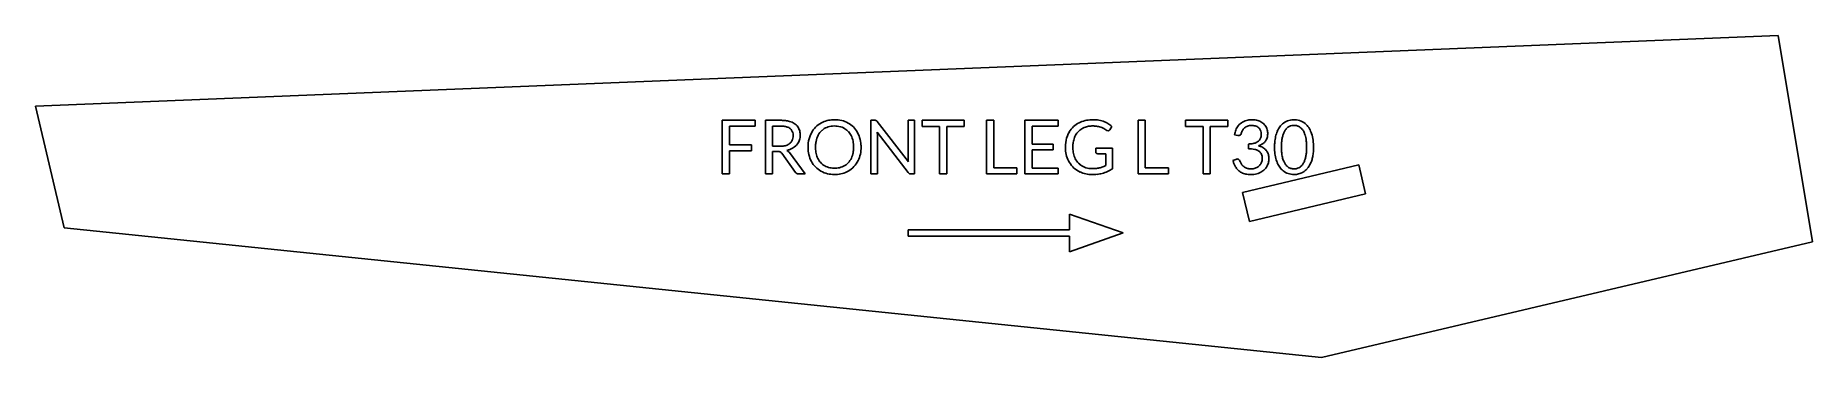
# Model space of a CAD drawing. Header units: millimetres. Extents: x 0 to 595, y 0 to 108.
import ezdxf

# ---------------------------------------------------------------- set-up
doc = ezdxf.new("R2010")
doc.units = ezdxf.units.MM
for name, color, linetype in [('LABEL', 7, 'Continuous'), ('OUTLINE', 7, 'Continuous'), ('POCKET_D20', 7, 'Continuous')]:
    doc.layers.add(name, color=color, linetype=linetype)

msp = doc.modelspace()

# ---------------------------------------------------------------- linework, layer by layer
at = {"layer": 'LABEL'}
for p, q in [((230.05, 61.58), (230.05, 79.58)), ((230.05, 79.58), (241.15, 79.58)), ((241.15, 77.6), (232.5, 77.6)), ((232.5, 77.6), (232.5, 71.3)), ((241.15, 79.58), (241.15, 77.6)), ((244.53, 61.58), (244.53, 79.58)), ((244.53, 79.58), (249.62, 79.58)), ((249.62, 77.66), (246.95, 77.66)), ((246.95, 77.66), (246.95, 70.86)), ((279.93, 61.58), (279.93, 79.58)), ((279.93, 79.58), (281.19, 79.58)), ((282.03, 79.17), (292.46, 65.6)), ((292.4, 66.83), (292.4, 79.58)), ((292.4, 79.58), (294.53, 79.58)), ((294.53, 79.58), (294.53, 61.58)), ((297.1, 77.53), (297.1, 79.58)), ((297.1, 79.58), (311.19, 79.58)), ((302.94, 77.53), (297.1, 77.53)), ((302.94, 61.58), (302.94, 77.53)), ((311.19, 77.53), (305.38, 77.53)), ((305.38, 77.53), (305.38, 61.58)), ((311.19, 79.58), (311.19, 77.53)), ((318.61, 61.58), (318.61, 79.58)), ((318.61, 79.58), (321.04, 79.58)), ((321.04, 79.58), (321.04, 63.63)), ((331.52, 61.58), (331.52, 79.58)), ((331.52, 79.58), (342.62, 79.58)), ((342.62, 77.6), (333.97, 77.6)), ((333.97, 77.6), (333.97, 71.62)), ((342.62, 79.58), (342.62, 77.6)), ((360.66, 77.51), (359.97, 76.4)), ((369.42, 61.58), (369.42, 79.58)), ((369.42, 79.58), (371.85, 79.58)), ((371.85, 79.58), (371.85, 63.63)), ((385.35, 77.53), (385.35, 79.58)), ((385.35, 79.58), (399.45, 79.58)), ((391.19, 77.53), (385.35, 77.53)), ((391.19, 61.58), (391.19, 77.53)), ((399.45, 77.53), (393.63, 77.53)), ((393.63, 77.53), (393.63, 61.58)), ((399.45, 79.58), (399.45, 77.53)), ((292.43, 62.02), (282.02, 75.57)), ((282.07, 74.41), (282.07, 61.58)), ((333.97, 71.62), (340.97, 71.62)), ((340.97, 71.62), (340.97, 69.71)), ((402.9, 74.51), (401.73, 74.71)), ((406.42, 70), (406.42, 71.62)), ((232.5, 71.3), (239.89, 71.3)), ((239.89, 69.32), (232.5, 69.32)), ((232.5, 69.32), (232.5, 61.58)), ((239.89, 71.3), (239.89, 69.32)), ((246.95, 70.86), (249.5, 70.86)), ((246.95, 69.09), (246.95, 61.58)), ((248.8, 69.09), (246.95, 69.09)), ((254.69, 62.09), (250.02, 68.53)), ((252.58, 68.73), (257.83, 61.58)), ((340.97, 69.71), (333.97, 69.71)), ((333.97, 69.71), (333.97, 63.56)), ((355.29, 68.85), (355.29, 70.23)), ((355.29, 70.23), (360.82, 70.23)), ((358.61, 68.38), (355.82, 68.38)), ((358.61, 64.4), (358.61, 68.38)), ((360.82, 70.23), (360.82, 63.32)), ((401.18, 66.08), (402.13, 66.48)), ((403.4, 66.15), (403.5, 65.92)), ((232.5, 61.58), (230.05, 61.58)), ((246.95, 61.58), (244.53, 61.58)), ((257.83, 61.58), (255.67, 61.58)), ((282.07, 61.58), (279.93, 61.58)), ((294.53, 61.58), (293.3, 61.58)), ((305.38, 61.58), (302.94, 61.58)), ((328.83, 61.58), (318.61, 61.58)), ((321.04, 63.63), (328.83, 63.63)), ((328.83, 63.63), (328.83, 61.58)), ((342.62, 61.58), (331.52, 61.58)), ((333.97, 63.56), (342.62, 63.56)), ((342.62, 63.56), (342.62, 61.58)), ((379.64, 61.58), (369.42, 61.58)), ((371.85, 63.63), (379.64, 63.63)), ((379.64, 63.63), (379.64, 61.58)), ((393.63, 61.58), (391.19, 61.58)), ((364.43, 41.77), (346.42, 48.07)), ((346.42, 48.07), (346.42, 42.85)), ((346.42, 42.85), (292.41, 42.85)), ((292.41, 42.85), (292.41, 40.69)), ((346.42, 35.47), (364.43, 41.77)), ((292.41, 40.69), (346.42, 40.69)), ((346.42, 40.69), (346.42, 35.47))]:
    msp.add_line(p, q, dxfattribs=at)
for centre, radius, start, end in [((249.62, 64.18), 15.4, 85.06267, 90), ((249.62, 67.68), 9.98, 85.87971, 90), ((249.84, 70.85), 6.81, 79.84345, 85.87971), ((250.14, 70.22), 9.34, 76.92717, 85.06267), ((250.13, 72.45), 5.17, 67.51156, 79.84345), ((250.63, 72.32), 7.18, 63.34015, 76.92717), ((251.92, 74.9), 4.3, 40.85077, 63.34015), ((252.19, 75.14), 3.93, 18.53889, 40.85077), ((267.11, 71.67), 8.02, 118.24767, 135.69862), ((267.32, 71.28), 8.46, 104.42304, 118.24767), ((267.61, 70.93), 6.74, 95.07673, 111.43971), ((267.66, 69.96), 9.82, 92.50162, 104.42304), ((267.72, 69.75), 7.92, 79.3085, 95.07673), ((267.7, 69), 10.79, 80.15807, 92.50162), ((268.09, 71.72), 5.92, 58.30405, 79.3085), ((268.07, 71.15), 8.6, 64.71258, 80.15807), ((268.25, 71.52), 8.19, 49.11673, 64.71258), ((268.33, 71.61), 8.07, 33.28108, 49.11673), ((281.19, 77.18), 2.4, 85.23379, 90), ((281.31, 78.65), 0.927, 72.92898, 85.23379), ((281.42, 79), 0.557, 50.56798, 72.92898), ((280.81, 78.26), 1.52, 42.29512, 50.56798), ((280.38, 77.87), 2.11, 40.24031, 42.29512), ((279.89, 77.46), 2.74, 38.65981, 40.24031), ((353.18, 71.65), 7.92, 132.79758, 149.08753), ((353.34, 71.48), 8.16, 116.97446, 132.79758), ((353.7, 70.78), 8.94, 103.30409, 116.97446), ((354.2, 68.64), 11.14, 92.31416, 103.30409), ((353.92, 71), 6.66, 96.0875, 108.91285), ((354.28, 67.6), 10.08, 87.59481, 96.0875), ((354.28, 66.68), 13.1, 83.40763, 92.31416), ((354.35, 69.18), 8.49, 77.53121, 87.59481), ((354.72, 70.46), 9.29, 70.8776, 83.40763), ((354.67, 70.63), 7.01, 65.34646, 77.53121), ((355.12, 71.62), 8.07, 58.82585, 70.8776), ((354.81, 71.1), 8.68, 47.60256, 58.82585), ((407.2, 74.37), 5.41, 141.25743, 158.8894), ((406.89, 74.62), 5.01, 119.3688, 141.25743), ((407.39, 73.73), 6.04, 101.12986, 119.3688), ((407.29, 74.49), 3.34, 104.99986, 126.19475), ((407.6, 72.68), 7.11, 91.06763, 101.12986), ((407.51, 73.69), 4.17, 87.97626, 104.99986), ((407.6, 72.54), 7.25, 81.20259, 91.06763), ((407.51, 73.78), 4.08, 68.80655, 87.97626), ((407.78, 73.66), 6.11, 66.21606, 81.20259), ((408.07, 75.22), 2.54, 38.42858, 68.80655), ((408.42, 75.11), 4.53, 46.0783, 66.21606), ((408.67, 75.37), 4.17, 25.16247, 46.0783), ((421.65, 74.04), 5.79, 127.52416, 144.61162), ((421.38, 74.39), 5.36, 105.43169, 127.52416), ((421.38, 74.82), 2.99, 115.80872, 135.90851), ((421.68, 73.32), 6.47, 87.06603, 105.43169), ((421.71, 74.14), 3.75, 101.59707, 115.80872), ((421.68, 74.3), 3.59, 86.77163, 101.59707), ((421.67, 74.24), 3.65, 68.50213, 86.77163), ((421.7, 73.68), 6.1, 67.60706, 87.06603), ((421.83, 74.65), 3.21, 47.7927, 68.50213), ((421.96, 74.32), 5.42, 45.74436, 67.60706), ((421.35, 73.69), 6.28, 29.19479, 45.74436), ((251.01, 74.59), 2.86, 45.41465, 67.51156), ((250.55, 74.37), 3.33, 298.23745, 318.23248), ((251.28, 74.85), 2.49, 24.27749, 45.41465), ((250.77, 74.17), 3.03, 318.23248, 340.16787), ((250.63, 74.56), 3.2, 7.76517, 24.27749), ((250.27, 74.35), 3.56, 340.16787, 355.27626), ((249.52, 74.41), 4.32, 355.27626, 7.76517), ((251.47, 74.41), 4.72, 307.59832, 329.60847), ((251.49, 74.4), 4.7, 329.60847, 347.69208), ((250.7, 74.64), 5.51, 2.4983, 18.53889), ((250.46, 74.63), 5.76, 347.69208, 2.4983), ((270.7, 70.55), 11.85, 169.84531, 183.50703), ((268.17, 71), 9.28, 152.45316, 169.84531), ((267.35, 71.43), 8.35, 135.69862, 152.45316), ((270.81, 70.7), 9.47, 168.94152, 177.28648), ((269.07, 71.04), 7.7, 152.97274, 168.94152), ((267.21, 71.99), 5.61, 131.15136, 152.97274), ((267.19, 72.01), 5.58, 111.43971, 131.15136), ((268.35, 72.15), 5.41, 41.85118, 58.30405), ((267.92, 71.77), 5.99, 26.98023, 41.85118), ((266.85, 71.22), 7.19, 10.92443, 26.98023), ((263.5, 70.57), 10.61, 0, 10.92443), ((267.7, 71.2), 8.82, 17.02435, 33.28108), ((265.97, 70.67), 10.63, 3.50703, 17.02435), ((264.76, 74.19), 17.32, 2.63853, 4.57392), ((269.37, 74.41), 12.7, 360, 2.63853), ((357, 70.57), 11.93, 168.82768, 183.58912), ((354.01, 71.16), 8.88, 149.08753, 168.82768), ((357.1, 70.64), 9.54, 171.03365, 178.21106), ((355.63, 70.87), 8.06, 158.83963, 171.03365), ((353.92, 71.53), 6.23, 143.10191, 158.83963), ((353.48, 71.87), 5.67, 125.31615, 143.10191), ((353.76, 71.47), 6.15, 108.91285, 125.31615), ((355.23, 71.85), 5.66, 57.27127, 65.34646), ((365.4, 87.67), 13.15, 237.27127, 240.75117), ((359.59, 77.26), 1.22, 239.93142, 252.92077), ((359.42, 76.7), 0.637, 252.92077, 277.46708), ((359.43, 76.62), 0.557, 277.46708, 307.8918), ((359.24, 76.86), 0.863, 307.8918, 327.80427), ((409.04, 73.66), 7.38, 158.8894, 171.8699), ((403.23, 76.84), 2.36, 261.8699, 269.77222), ((403.23, 75.28), 0.802, 269.77222, 292.75098), ((403.28, 75.16), 0.663, 292.75098, 327.39161), ((402.69, 75.54), 1.37, 327.39161, 344.57784), ((407.92, 74.15), 4.05, 147.9699, 165.37913), ((407.22, 74.59), 3.22, 126.19475, 147.9699), ((406.31, 81.11), 9.49, 270.6296, 278.42838), ((406.99, 76.55), 4.88, 278.42838, 293.53148), ((407.57, 75.22), 3.43, 293.53148, 310.17244), ((408.27, 74.39), 2.34, 310.17244, 334.34588), ((407.98, 75.15), 2.65, 17.44812, 38.42858), ((408.36, 76), 5.14, 292.39653, 299.33622), ((407.85, 74.59), 2.81, 334.34588, 351.18418), ((406.98, 74.84), 3.69, 2.32636, 17.44812), ((406.41, 74.81), 4.27, 351.18418, 2.32636), ((408.89, 75.07), 4.07, 299.33622, 314.43695), ((409.29, 74.66), 3.49, 314.43695, 331.99082), ((408.82, 74.91), 4.03, 331.99082, 351.48001), ((408.4, 75.25), 4.46, 5.5853, 25.16247), ((407.27, 75.14), 5.59, 351.48001, 5.5853), ((433.67, 70.62), 18.52, 174.93532, 179.30754), ((429.33, 71.01), 14.16, 167.3533, 174.93532), ((425.52, 71.86), 10.26, 156.90577, 167.3533), ((423.51, 72.72), 8.08, 144.61162, 156.90577), ((440.22, 70.53), 22.76, 177.39098, 181.02439), ((434.96, 70.77), 17.5, 173.30002, 177.39098), ((427.51, 71.64), 10, 166.14526, 173.30002), ((428.02, 71.52), 10.52, 160.18174, 166.14526), ((423.51, 73.14), 5.73, 149.25186, 160.18174), ((422.48, 73.75), 4.53, 135.90851, 149.25186), ((421.35, 74.12), 3.92, 32.52995, 47.7927), ((419.66, 73.04), 5.93, 22.40421, 32.52995), ((417.57, 72.18), 8.19, 15.10503, 22.40421), ((415.37, 71.58), 10.47, 9.39708, 15.10503), ((412.67, 71.14), 13.21, 3.47828, 9.39708), ((403.4, 70.57), 22.49, 360, 3.47828), ((418.32, 72), 9.76, 18.5, 29.19479), ((416.82, 71.5), 11.34, 6.92923, 18.5), ((409.24, 70.57), 18.98, 0, 6.92923), ((248.8, 65.62), 3.48, 85.59704, 90), ((248.94, 67.39), 1.69, 76.57816, 85.59704), ((249.1, 68.1), 0.97, 50.76986, 76.57816), ((249.5, 78.35), 7.49, 270, 280.3995), ((248.68, 67.58), 1.64, 35.31121, 50.76986), ((250.07, 75.26), 4.34, 280.3995, 298.23745), ((249.95, 77.47), 8.19, 282.89374, 286.50406), ((250.65, 67.56), 2.23, 45.40495, 59.74356), ((250.05, 66.96), 3.08, 34.99202, 45.40495), ((250.26, 76.44), 7.11, 286.50406, 290.66168), ((250.59, 75.56), 6.16, 290.66168, 307.59832), ((269.51, 70.48), 10.66, 183.50703, 196.40701), ((267.79, 69.97), 8.87, 196.40701, 211.88286), ((272.92, 70.6), 11.59, 177.28648, 184.11409), ((270.63, 70.43), 9.29, 184.11409, 195.05833), ((268.18, 69.77), 6.75, 195.05833, 210.07496), ((267.29, 69.26), 5.72, 210.07496, 227.14071), ((268.27, 69.13), 5.56, 311.24144, 331.31208), ((266.62, 70.03), 7.44, 331.31208, 346.37301), ((265.57, 70.29), 8.52, 346.37301, 354.14908), ((262.77, 70.57), 11.33, 354.14908, 0), ((268.08, 69.74), 8.39, 317.14384, 333.82549), ((267.31, 70.12), 9.25, 333.82549, 348.30397), ((265.14, 70.57), 11.47, 348.30397, 360), ((264.74, 70.6), 11.86, 1.70183, 3.50703), ((264.02, 70.57), 12.58, 0, 1.70183), ((306.25, 66.83), 13.85, 180, 182.55108), ((301.17, 66.6), 8.77, 182.55108, 186.58194), ((355.53, 70.48), 10.46, 183.58912, 196.22379), ((354.13, 70.07), 9, 196.22379, 210.879), ((358.84, 70.59), 11.29, 178.21106, 184.27946), ((356.62, 70.42), 9.06, 184.27946, 195.79922), ((354.48, 69.82), 6.84, 195.79922, 211.01041), ((353.73, 69.36), 5.96, 211.01041, 229.46557), ((355.81, 68.85), 0.517, 180, 190.53407), ((355.73, 68.84), 0.434, 190.53407, 203.07041), ((355.74, 68.84), 0.447, 203.07041, 241.56792), ((355.82, 68.99), 0.616, 241.56792, 270), ((412.76, 69.69), 12.13, 197.35402, 202.12502), ((402.71, 65.12), 1.47, 97.94022, 113.19859), ((402.66, 65.55), 1.05, 76.53479, 97.94022), ((402.71, 65.78), 0.802, 56.58426, 76.53479), ((402.79, 65.91), 0.655, 32.29289, 56.58426), ((402.69, 65.84), 0.774, 27.86275, 32.29289), ((402.6, 65.79), 0.879, 23.96249, 27.86275), ((416.42, 72.16), 14.34, 205.76933, 207.62132), ((425.13, 76.72), 24.17, 207.62132, 208.72033), ((406.42, 55.67), 14.33, 85.82577, 90), ((406.96, 63.11), 6.86, 77.125, 85.82577), ((407.36, 64.87), 5.06, 63.96143, 77.125), ((408.47, 67.14), 2.53, 37.97433, 63.96143), ((407.97, 76.95), 6.17, 286.60698, 292.39653), ((408.03, 64.57), 6.69, 61.77162, 75.19602), ((408.77, 67.38), 2.15, 21.11925, 37.97433), ((407.74, 66.71), 3.29, 333.24938, 354.25939), ((407.55, 66.9), 3.47, 10.60294, 21.11925), ((406.27, 66.66), 4.77, 3.6093, 10.60294), ((407.47, 66.74), 3.56, 354.25939, 3.6093), ((409.34, 67.02), 3.91, 39.0194, 61.77162), ((409.5, 67.15), 3.7, 19.46531, 39.0194), ((408.41, 66.55), 4.84, 331.71048, 349.33613), ((408.56, 66.81), 4.71, 4.01667, 19.46531), ((407.44, 66.74), 5.82, 349.33613, 4.01667), ((435.62, 70.6), 20.48, 179.30754, 183.26351), ((430.54, 70.31), 15.39, 183.26351, 191.23671), ((425.51, 69.31), 10.25, 191.23671, 203.18053), ((435.1, 70.44), 17.64, 181.02439, 185.71059), ((429.88, 69.91), 12.39, 185.71059, 192.43663), ((426, 69.06), 8.42, 192.43663, 202.32377), ((423.79, 68.15), 6.03, 202.32377, 212.25322), ((419.9, 68.01), 5.67, 328.97886, 339.9944), ((415.57, 69.59), 10.28, 339.9944, 346.08527), ((415.94, 69.5), 9.9, 346.08527, 353.29575), ((408.44, 70.38), 17.45, 353.29575, 357.38882), ((405.86, 70.5), 20.03, 357.38882, 358.80298), ((402.22, 70.57), 23.67, 358.80298, 0), ((418.49, 69.09), 9.58, 334.09349, 341.93068), ((416.83, 69.63), 11.33, 341.93068, 348.56168), ((414.87, 70.03), 13.32, 348.56168, 355.44962), ((408.04, 70.57), 20.18, 355.44962, 0), ((255.73, 62.73), 1.22, 211.37301, 218.17434), ((255.59, 62.62), 1.04, 218.17434, 226.1412), ((255.54, 62.56), 0.963, 226.1412, 252.00499), ((255.67, 62.97), 1.4, 252.00499, 270), ((267.1, 69.54), 8.05, 211.88286, 228.4624), ((267.17, 69.62), 8.16, 228.4624, 244.82226), ((267.17, 69.13), 5.55, 227.14071, 244.73036), ((267.35, 70), 8.58, 244.82226, 260.26969), ((267.45, 69.71), 6.19, 244.73036, 261.9063), ((267.74, 72.27), 10.88, 260.26969, 272.47749), ((267.72, 71.66), 8.16, 261.9063, 274.97813), ((267.78, 71.32), 9.93, 272.47749, 284.90724), ((267.84, 70.35), 6.85, 274.97813, 291.08212), ((268.34, 69.05), 5.45, 291.08212, 311.24144), ((268.16, 69.91), 8.47, 284.90724, 299.45999), ((268.44, 69.42), 7.9, 299.45999, 317.14384), ((293.88, 63.16), 1.85, 218.29016, 224.53783), ((293.35, 62.64), 1.1, 224.53783, 235.03925), ((293.18, 62.4), 0.807, 235.03925, 256.68168), ((293.3, 62.9), 1.32, 256.68168, 270), ((353.4, 69.64), 8.16, 210.879, 228.04102), ((353.51, 69.76), 8.32, 228.04102, 244.86762), ((353.73, 69.37), 5.97, 229.46557, 247.89055), ((353.63, 70.02), 8.6, 244.86762, 258.56381), ((353.93, 69.87), 6.5, 247.89055, 265.75498), ((353.97, 71.7), 10.32, 258.56381, 270), ((354.26, 74.25), 10.9, 265.75498, 276.46982), ((353.97, 80.03), 18.65, 270, 275.32711), ((354.52, 71.97), 8.6, 276.46982, 284.79488), ((354.63, 73.03), 11.63, 275.32711, 283.86485), ((354.65, 71.48), 8.1, 284.79488, 293.62938), ((355.05, 71.33), 9.87, 283.86485, 294.83469), ((353.62, 73.83), 10.66, 293.62938, 295.76559), ((353.29, 74.52), 11.43, 295.76559, 297.75854), ((355.06, 71.3), 9.84, 294.83469, 305.83765), ((411.09, 69.02), 10.33, 202.12502, 207.72406), ((406.83, 66.78), 5.52, 207.72406, 220.03912), ((406.23, 66.28), 4.74, 220.03912, 234.36449), ((406.4, 66.51), 5.03, 234.36449, 251.38251), ((406.82, 66.68), 3.29, 208.72033, 227.8079), ((407.16, 67.06), 3.8, 227.8079, 244.35899), ((406.97, 68.19), 6.8, 251.38251, 263.9965), ((406.98, 66.69), 3.39, 244.35899, 263.21213), ((407.2, 70.42), 9.04, 263.9965, 276.54722), ((407.23, 68.76), 5.47, 263.21213, 274.97413), ((407.35, 67.39), 4.1, 274.97413, 292.46418), ((407.49, 67.9), 6.5, 276.54722, 293.92972), ((407.59, 66.82), 3.48, 292.46418, 313.00266), ((407.63, 66.77), 3.41, 313.00266, 333.24938), ((407.84, 67.11), 5.64, 293.92972, 311.70932), ((408.27, 66.63), 5, 311.70932, 331.71048), ((423.47, 68.44), 8.04, 203.18053, 214.9004), ((421.72, 67.21), 5.9, 214.9004, 230.8341), ((421.37, 66.79), 5.35, 230.8341, 252.00672), ((421.96, 67), 3.87, 212.25322, 227.65975), ((421.5, 66.49), 3.18, 227.65975, 248.53565), ((421.67, 67.71), 6.32, 252.00672, 270), ((421.67, 66.92), 3.65, 248.53565, 266.77163), ((421.67, 66.86), 3.59, 266.77163, 281.59707), ((421.67, 67.81), 6.42, 270, 284.04857), ((421.64, 67.02), 3.75, 281.59707, 295.80872), ((421.87, 67.01), 5.6, 284.04857, 300.11757), ((421.95, 66.36), 3.02, 295.80872, 315.74466), ((420.84, 67.45), 4.58, 315.74466, 328.97886), ((421.96, 66.86), 5.43, 300.11757, 319.6741), ((420.46, 68.14), 7.39, 319.6741, 334.09349)]:
    msp.add_arc(centre, radius, start, end, dxfattribs=at)
at = {"layer": 'OUTLINE'}
for p, q in [((583.94, 108.03), (0, 84.33)), ((595.38, 38.81), (583.94, 108.03)), ((0, 84.33), (9.64, 43.45)), ((9.64, 43.45), (430.87, 0)), ((430.87, 0), (595.38, 38.81))]:
    msp.add_line(p, q, dxfattribs=at)
at = {"layer": 'POCKET_D20'}
for p, q in [((404.44, 55.41), (443.37, 64.6)), ((443.37, 64.6), (445.67, 54.86)), ((406.74, 45.68), (404.44, 55.41)), ((445.67, 54.86), (406.74, 45.68))]:
    msp.add_line(p, q, dxfattribs=at)

doc.saveas('drawing.dxf')
